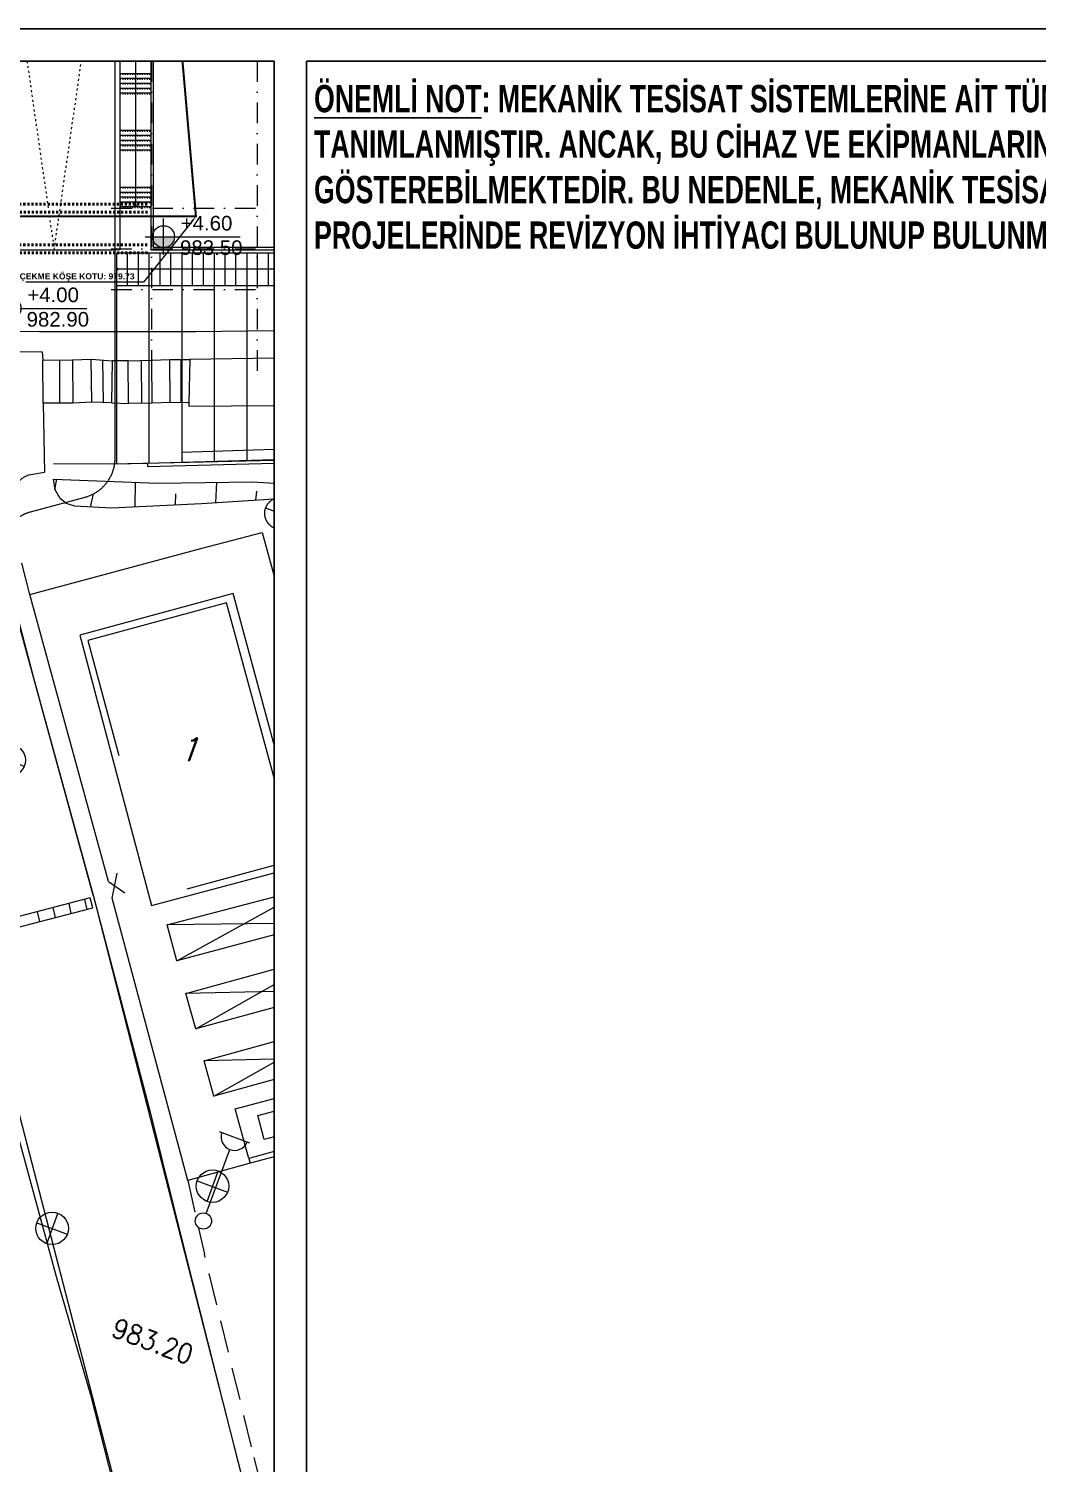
# Model space of a CAD drawing. Header units: centimetres. Extents: x 392964 to 515689, y 49661 to 58661.
# Drawn here: x 404709 to 407813, y 54246 to 58661 of the extents above; entities that cross this region are included whole.
import ezdxf
from ezdxf import colors
from ezdxf.entities.mleader import LeaderData, LeaderLine
from ezdxf.enums import TextEntityAlignment as Align
from ezdxf.math import Vec2, Vec3
from ezdxf.xclip import XClip

# ---------------------------------------------------------------- set-up
doc = ezdxf.new("R2010")
doc.units = ezdxf.units.CM
doc.header["$XCLIPFRAME"] = 0
for name, pattern in [('10204', [3, 2, -1]), ('10207', [0]), ('11012', [15, 7.5, 7.5]), ('11014', [15, 7.5, 7.5]), ('11019', [0]), ('11021', [0]), ('11216', [0]), ('11238', [0]), ('11239', [0]), ('11807', [8, 7, -1]), ('11808', [8, 7, -1]), ('3+1_3b$0$DASHED', [0.25, 0.125, -0.125]), ('ACAD_ISO03W100', [30, 12, -18]), ('BORDER', [1.75, 0.5, -0.25, 0.5, -0.25, 0, -0.25]), ('DASHDOT', [25.4, 12.7, -6.35, 0, -6.35]), ('DGN Style 3', [38.25286889178999, 27.32347777984999, -10.92939111194]), ('HIDDEN', [9.524999999999999, 6.35, -3.175])]:
    doc.linetypes.add(name, pattern=pattern)
doc.layers.get('0').update_dxf_attribs({"lineweight": 9})
for name, color, linetype, lineweight in [('---___EB_draft00_parselsiniri', 8, 'BORDER', 9), ('---___EB_draft00_yerleskeyol', 8, 'Continuous', 9), ('---___EB_draft01_aks', 8, 'Continuous', 9), ('---___EB_draft02_tasiyici', 5, 'Continuous', 50), ('---___EB_draft03_cihazlar', 8, 'Continuous', 9), ('0-KRCN-VAZİYET-030426', 8, 'Continuous', 9), ('0-KRCN-Z-ANTET', 71, 'Continuous', 30), ('___T_yazı kot', 8, 'Continuous', 9), ('AS_DOS', 8, 'Continuous', 9), ('AS_GOR', 8, 'Continuous', 9), ('AS_GOR_YAKIN1', 8, 'Continuous', 9), ('AS_MER', 8, 'Continuous', 9), ('AS_MER_HIDDEN', 8, 'HIDDEN', 9), ('AS_PYZ_YOL_ARAC', 8, 'Continuous', 9), ('AS_SMB_OK', 8, 'Continuous', 9), ('AS_TA_HIDDEN', 8, 'HIDDEN', 9), ('AS_YAZI_DOSEME', 8, 'Continuous', 9), ('B_AKARYAKIT_ISTASYONU', 8, '11216', 9), ('B_BETON_ZEMIN', 8, '11239', 9), ('B_KAPI', 8, '11238', 9), ('B_MERDIVEN', 8, '10207', 9), ('B_MERDIVEN_TARAMA', 8, 'Continuous', 9), ('B_SUNDURMA', 8, 'Continuous', 9), ('B_SUNDURMA_TARAMA', 8, 'Continuous', 9), ('B_TICARI', 8, 'Continuous', 9), ('B_YAPI_ZEMIN', 8, 'DGN Style 3', 9), ('HH_KALDIRIM', 8, 'Continuous', 9), ('LBT-RADYATÖR ÇAP', 31, 'Continuous', 30), ('S_CAD_SOK_LAMBASI', 8, 'Continuous', 9), ('S_ROGAR_KAPAGI', 8, 'Continuous', 9), ('SEV_SEVALTI', 8, '11807', 9), ('SEV_SEVUSTU', 8, '11808', 9), ('SEV_TARAMA', 8, 'Continuous', 9), ('SINIR_CIT_BIR_TARAF', 8, '11012', 9), ('SINIR_DUVAR_TEK', 8, '11019', 9), ('SINIR_IST_DUVARI', 8, '11021', 9), ('SINIR_TEL_TEK', 8, '11014', 9), ('Y_KAT_ADEDI', 8, 'Continuous', 9), ('Y_YOL_KOTU', 8, 'Continuous', 9), ('YOL_IZGARA', 8, 'Continuous', 9), ('YOL_IZGARA_TARAMA', 8, 'Continuous', 9), ('YOL_KALDIRIM_KENARI_BORDURTASI', 8, '10204', 9), ('YOL_SOSE', 8, 'Continuous', 9)]:
    doc.layers.add(name, color=color, linetype=linetype, lineweight=lineweight)
doc.layers.add('---___EB_draft04_yazi', color=8, linetype='Continuous')
doc.styles.add('_yazı-50', font='arial.ttf')
doc.styles.add('C 100', font='romans.shx', dxfattribs={"width": 0.7, "height": 17.5})
doc.styles.add('Kalin02', font='arialbd.ttf')
doc.styles.add('Style-STANDARD', font='STANDARD.shx')
doc.styles.add('Tahoma', font='tahoma.ttf')

# ---------------------------------------------------------------- blocks, each defined once
blk = doc.blocks.new('12027')
at = {"layer": 'S_ROGAR_KAPAGI'}
for p, q in [((0.02000000001862645, -1.009999999776483), (0.02000000001862645, 0.9899995122104883)), ((-0.9999998779385351, -0.01999999955296516), (1, -0.02000048849731684))]:
    blk.add_line(p, q, dxfattribs=at)
blk.add_circle((0.004796875000465661, -0.001842773519456387), 1.000000000000001, dxfattribs=at)
blk = doc.blocks.new('12003')
at = {"layer": 'S_CAD_SOK_LAMBASI'}
for p, q in [((-1, 5.499999511986971), (1.000000122061465, 5.5)), ((1.220614649355412e-07, 0.4999995119869709), (0, 4.692923828959465))]:
    blk.add_line(p, q, dxfattribs=at)
blk.add_circle((0, 0), 0.5000000000000003, dxfattribs=at)
blk.add_arc((0, 5.529762207530439), 0.8368382775497115, 183.2979956025983, 356.9071878050492, dxfattribs=at)
blk = doc.blocks.new('Akyurt_Tm33')
at = {"layer": 'B_AKARYAKIT_ISTASYONU'}
blk.add_3dface([(501965.8206815692, 4439259.032041543, 984.9054388610264), (501961.634807599, 4439256.104189687, 984.9054388610264), (501960.7617448113, 4439257.351856731, 984.9054388610264), (501965.0018211856, 4439260.322059738, 984.9054388610264)], dxfattribs=at)
at = {"layer": 'B_BETON_ZEMIN', "extrusion": (0.03342213385398254, 0.01287384792997103, 0.9993584066830691), "elevation": 74905.4189120444, "flags": 128}
blk.add_lwpolyline([(3962183.281675213, -2062732.352509609), (3962183.281675213, -2062721.18426933)], dxfattribs=at)
at = {"layer": 'B_BETON_ZEMIN', "extrusion": (0.03834734968084815, 0.01320295098473365, 0.9991772429643049), "elevation": 78838.39540699095, "flags": 128}
blk.add_lwpolyline([(4034070.864766113, -1918166.098642551), (4034070.657682972, -1918166.098642551), (4034070.949675024, -1918175.961404232)], dxfattribs=at)
at = {"layer": 'B_BETON_ZEMIN', "flags": 128}
for points, elevation in [([(501938.5062425725, 4439298.686634921), (501939.5526640356, 4439299.120611173)], 980.1710049378238), ([(501933.937064171, 4439297.018538271), (501935.0073793858, 4439297.453297735)], 981.8910049378236), ([(501940.4766138197, 4439296.630797034), (501939.442436728, 4439296.221631688)], 980.1710049378238), ([(501935.9458238306, 4439294.994778853), (501934.880605458, 4439294.532818182)], 981.8910049378236)]:
    blk.add_lwpolyline(points, dxfattribs=dict(at, elevation=elevation))
at = {"layer": 'B_BETON_ZEMIN', "extrusion": (0.1122738400423878, 0.03931956099463987, 0.9928990668569113), "elevation": 231879.6740474445, "flags": 128}
blk.add_lwpolyline([(4023888.304559786, -1927138.982490676), (4023888.304559786, -1927137.973746866)], dxfattribs=at)
at = {"layer": 'B_BETON_ZEMIN', "extrusion": (0.1091237986186039, 0.0355635702427614, 0.9933917802391132), "elevation": 213625.084031695, "flags": 128}
blk.add_lwpolyline([(4065270.994221761, -1840440.498923896), (4065270.99422176, -1840441.544468767)], dxfattribs=at)
at = {"layer": 'B_KAPI', "elevation": 983.2054380565604, "flags": 128}
blk.add_lwpolyline([(501947.7030952351, 4439266.788756218), (501947.4623996798, 4439268.328785409)], dxfattribs=at)
at = {"layer": 'B_KAPI', "extrusion": (0.03163383552579037, -0.008324927755907452, 0.9994648548237133), "elevation": -20095.38999453884, "flags": 128}
blk.add_lwpolyline([(4420840.446723931, 644061.5116846313), (4420840.446723931, 644060.2888512203)], dxfattribs=at)
at = {"layer": 'B_MERDIVEN'}
for points in [[(501940.4766138197, 4439296.630797034, 980.1710049378238), (501939.5526640356, 4439299.120611173, 980.1710049378238), (501940.6901599254, 4439299.544751587, 979.251004937824), (501941.5725441935, 4439297.029411986, 979.251004937824)], [(501938.0940683752, 4439295.687269976, 980.9710049378236), (501937.1795176816, 4439298.146572079, 980.9710049378236), (501938.5062425725, 4439298.686634921, 980.1710049378238), (501939.442436728, 4439296.221631688, 980.1710049378238)], [(501935.9458238306, 4439294.994778853, 981.8910049378236), (501935.0073793858, 4439297.453297735, 981.8910049378236), (501936.2342295659, 4439297.815521553, 981.0910049378235), (501937.10655237, 4439295.365437386, 981.0910049378235)], [(501933.1563586721, 4439293.88923701, 982.9710049378239), (501932.2312837433, 4439296.375808971, 982.9710049378239), (501933.937064171, 4439297.018538271, 981.8910049378236), (501934.880605458, 4439294.532818182, 981.8910049378236)]]:
    blk.add_3dface(points, dxfattribs=at)
at = {"layer": 'B_MERDIVEN_TARAMA'}
for p, q in [((501940.1721540338, 4439299.351601673, 979.669965062837), (501941.0979569694, 4439296.856793754, 979.6494063843062)), ((501937.9215459275, 4439298.448625569, 980.5235703560319), (501938.8386849083, 4439295.982363349, 980.5292167385869)), ((501935.6747488581, 4439297.650336561, 981.4558290813854), (501936.6077242922, 4439295.206145288, 981.4348083756641)), ((501933.1835189133, 4439296.73460629, 982.3681055453234), (501934.109695427, 4439294.245073304, 982.3738724950231))]:
    blk.add_line(p, q, dxfattribs=at)
at = {"layer": 'B_SUNDURMA'}
for points in [[(501960.1387372656, 4439269.747469231, 986.0254388610264), (501952.7903902857, 4439264.544644593, 986.0254388610264), (501951.4590154942, 4439266.425651572, 986.0254388610264), (501958.8546235679, 4439271.577090076, 986.0254388610264)], [(501962.6631492506, 4439266.272306742, 986.0254388610264), (501955.3231423169, 4439261.017482617, 986.0254388610264), (501954.0031520675, 4439262.864099927, 986.0254388610264), (501961.3270178423, 4439268.108423665, 986.0254388610264)], [(501965.1099706239, 4439262.768633286, 986.0254388610264), (501957.7942003915, 4439257.524236836, 986.0254388610264), (501956.4891078811, 4439259.362111797, 986.0254388610264), (501963.8032828821, 4439264.604403296, 986.0254388610264)]]:
    blk.add_3dface(points, dxfattribs=at)
at = {"layer": 'B_SUNDURMA_TARAMA'}
for p, q in [((501952.7903902857, 4439264.544644593, 986.0254388610264), (501958.8546235679, 4439271.577090076, 986.0254388610264)), ((501960.1387372656, 4439269.747469231, 986.0254388610264), (501951.4590154942, 4439266.425651572, 986.0254388610264)), ((501955.3231423169, 4439261.017482617, 986.0254388610264), (501961.3270178423, 4439268.108423665, 986.0254388610264)), ((501962.6631492506, 4439266.272306742, 986.0254388610264), (501954.0031520675, 4439262.864099927, 986.0254388610264)), ((501957.7942003915, 4439257.524236836, 986.0254388610264), (501963.8032828821, 4439264.604403296, 986.0254388610264)), ((501965.1099706239, 4439262.768633286, 986.0254388610264), (501956.4891078811, 4439259.362111797, 986.0254388610264))]:
    blk.add_line(p, q, dxfattribs=at)
at = {"layer": 'B_TICARI'}
blk.add_3dface([(501948.1981896642, 4439286.968066923, 987.8654388610264), (501940.2288249697, 4439281.281644571, 987.9054388610263), (501950.1275997448, 4439267.206188034, 987.9054388610263), (501958.2006665214, 4439272.877223926, 987.9054388610263)], dxfattribs=at)
at = {"layer": 'B_YAPI_ZEMIN'}
blk.add_3dface([(501957.5039402147, 4439272.967940661, 983.2110049378217), (501948.0192314892, 4439286.275710205, 983.2110049378217), (501940.8074984105, 4439281.135766396, 983.2110049378217), (501950.2922071359, 4439267.827996854, 983.2110049378217)], dxfattribs=at)
at = {"layer": 'SEV_SEVALTI'}
for points in [[(501944.5375182126, 4439326.232035472, 977.7710049378223), (501947.2370966491, 4439321.028268149, 977.9310049378222), (501949.6356750088, 4439316.195623066, 978.4110049378222), (501950.4683550479, 4439314.943664015, 978.4110049378222), (501950.9062230584, 4439314.358371505, 978.4910049378223), (501951.3374772473, 4439313.775373334, 978.4910049378223), (501951.7810153332, 4439313.11032488, 978.5710049378223), (501952.0500274042, 4439312.657693361, 978.5710049378223), (501952.4322884282, 4439311.869436693, 978.6510049378223), (501952.7122387214, 4439311.042586939, 978.6510049378223), (501952.7517893616, 4439310.836246438, 978.6510049378223), (501952.6349053138, 4439310.510074071, 978.6510049378223), (501952.2893738278, 4439310.133571339, 978.6510049378223), (501951.9076672893, 4439309.877040648, 978.6510049378223), (501949.6731698653, 4439308.551886604, 978.6510049378223), (501949.0960198154, 4439308.244619798, 978.5710049378223), (501948.5240005577, 4439307.813333274, 978.5710049378223), (501948.2612105142, 4439307.322930016, 978.6510049378223), (501948.2990110175, 4439306.79122373, 978.7310049378225), (501949.0863902388, 4439304.901232315, 978.8910049378225)], [(501935.3744575349, 4439289.721119609, 982.6510049378244), (501941.4658292455, 4439291.706568348, 982.0910049378242), (501946.9432479186, 4439293.831762874, 982.0910049378242), (501950.0553031816, 4439294.740032061, 982.3310049378244), (501951.7547235872, 4439295.351457341, 982.3310049378244), (501952.0576226112, 4439295.536502796, 982.2910049378245), (501952.4295272463, 4439296.036787842, 982.0510049378246), (501952.5982907226, 4439296.213568602, 982.0110049378246), (501953.8324184907, 4439296.877958074, 981.7710049378245), (501954.2840027423, 4439297.010404292, 981.7710049378245), (501954.676206644, 4439296.918499666, 981.7710049378245), (501955.0670308784, 4439296.706447088, 981.9310049378246), (501955.5162383751, 4439296.06113296, 982.0910049378247), (501956.0190609086, 4439294.757578064, 982.0910049378247), (501957.7218641739, 4439291.80514499, 982.1710049378248), (501958.0948139583, 4439291.29984745, 982.1710049378248), (501958.4306313695, 4439290.88775619, 982.1710049378248), (501958.724863239, 4439290.561281805, 982.1710049378248), (501958.923756139, 4439290.391991395, 982.1710049378248), (501959.2100184466, 4439290.417077846, 982.1710049378248), (501959.5736148674, 4439290.618100775, 982.1710049378248), (501960.7996973419, 4439291.026414318, 981.891004937825), (501961.1673730608, 4439291.012361053, 981.7710049378251), (501961.4880095836, 4439290.799100908, 981.7310049378251), (501961.7671253252, 4439290.486990162, 981.7710049378251), (501962.0276764545, 4439290.079039292, 981.811004937825), (501962.3758007181, 4439288.457403271, 981.6510049378252), (501962.3350976855, 4439288.144605513, 981.7710049378252), (501962.2284722894, 4439287.984287257, 981.8110049378253), (501961.916495655, 4439287.811050014, 981.8910049378251), (501958.9360318136, 4439286.328124485, 982.4510049378252), (501958.6147102115, 4439286.101510305, 982.571004937825), (501958.530915661, 4439285.933288779, 982.6110049378251), (501958.580908346, 4439285.629271366, 982.6110049378251), (501961.6089431646, 4439279.04379099, 982.571004937825), (501962.9746237767, 4439276.3386864, 982.891004937825)]]:
    blk.add_polyline3d(points, dxfattribs=at)
at = {"layer": 'SEV_SEVUSTU'}
for points in [[(501943.5941809903, 4439323.400068868, 979.7310049378219), (501945.1983379744, 4439319.515268818, 979.891004937822), (501946.3539670567, 4439317.053081885, 979.891004937822), (501946.6431089877, 4439316.502092952, 979.891004937822), (501946.8701976997, 4439315.932012273, 979.891004937822), (501947.010062834, 4439315.270315694, 979.891004937822), (501947.1575993256, 4439314.694604506, 979.891004937822), (501947.3514404397, 4439314.113902021, 979.971004937822), (501947.5538940772, 4439313.69642535, 980.0510049378222), (501947.8875902257, 4439313.177989401, 980.0510049378222), (501948.2263980871, 4439312.897867823, 980.0510049378222), (501949.709202008, 4439311.889375689, 979.771004937822), (501950.0344685241, 4439311.541545792, 979.731004937822), (501950.287132179, 4439311.224467094, 979.731004937822), (501950.4431292741, 4439310.778161349, 979.731004937822), (501950.427088535, 4439310.550655412, 979.731004937822), (501950.3348037853, 4439310.418057564, 979.731004937822), (501948.4261542768, 4439309.455142608, 979.7310049378221), (501947.6631065996, 4439308.981325923, 979.7310049378221), (501947.2279461835, 4439308.600519846, 979.8910049378223), (501946.9656130181, 4439308.270522192, 979.8910049378223), (501946.832363763, 4439307.844000637, 979.8910049378223), (501946.8524267026, 4439307.31623756, 979.8910049378223), (501947.5146275181, 4439305.254591433, 979.8510049378225), (501947.7159705547, 4439304.907339361, 979.8510049378225), (501947.9047110454, 4439304.704988086, 979.8510049378225), (501948.0365116393, 4439304.637043573, 979.8110049378224), (501948.2177698129, 4439304.636984239, 979.7310049378225), (501949.0863902388, 4439304.901232315, 978.8910049378225)], [(501962.9746237767, 4439276.3386864, 982.891004937825), (501962.3301710818, 4439276.443758698, 983.0910049378248), (501962.1754638065, 4439276.579011687, 983.0910049378248), (501962.0804314413, 4439276.713578718, 983.0910049378248), (501959.3329285292, 4439281.630818916, 983.0910049378248), (501957.3180794113, 4439285.745650413, 983.0110049378247), (501957.0634739423, 4439286.469997451, 983.1710049378248), (501957.0458641651, 4439286.828736988, 983.1710049378248), (501957.1313930728, 4439287.086335047, 983.1710049378248), (501957.3961027784, 4439287.241917447, 983.0910049378248), (501957.7979128262, 4439287.415480311, 983.0110049378247), (501961.008491764, 4439288.590958886, 982.5710049378247), (501961.1623174474, 4439288.793016542, 982.5710049378247), (501961.146593737, 4439289.037353642, 982.5710049378247), (501960.9624480001, 4439289.327227172, 982.5710049378247), (501960.6400709553, 4439289.539121781, 982.5710049378247), (501960.1720100918, 4439289.593554406, 982.6910049378247), (501957.5866983158, 4439290.09642085, 982.8910049378245), (501956.9176211578, 4439290.550021769, 982.8910049378245), (501956.5070239226, 4439290.972372678, 982.8910049378245), (501956.0079309221, 4439291.643708181, 982.8910049378245), (501954.7247569952, 4439293.929320439, 982.8910049378245), (501954.4115254652, 4439294.496286229, 982.8910049378245), (501954.1221671, 4439295.058627133, 982.8110049378245), (501953.9185552711, 4439295.321986699, 982.7310049378245), (501953.7716908689, 4439295.412856977, 982.7310049378245), (501953.506586565, 4439295.435482594, 982.7310049378245), (501950.267107918, 4439294.045847917, 982.7310049378245), (501944.4538458215, 4439291.465560463, 983.0510049378245), (501939.3521480153, 4439289.290366219, 983.0510049378245), (501937.1975757139, 4439288.616926699, 983.1310049378245), (501936.6426198535, 4439288.590682755, 983.2110049378247), (501936.1767799153, 4439288.74830122, 983.1310049378245), (501935.6984383375, 4439289.143154442, 983.0510049378245), (501935.3744575349, 4439289.721119609, 982.6510049378244)]]:
    blk.add_polyline3d(points, dxfattribs=at)
at = {"layer": 'SEV_TARAMA'}
for p, q in [((501945.2598022074, 4439291.823294058, 983.0066398224712), (501944.882062728, 4439293.032039547, 982.0910049378242)), ((501947.5220222404, 4439292.827408078, 982.8821124231335), (501947.3846445543, 4439293.373950216, 982.4982815680498)), ((501940.6843106814, 4439289.858356068, 983.0510049378245), (501940.1792071657, 4439291.287201035, 982.2092883719955)), ((501942.9790818877, 4439290.836770178, 983.0510049378245), (501942.759232053, 4439291.479934236, 982.5710049378243)), ((501935.6874535186, 4439289.162750796, 983.0374426295507), (501935.5786966233, 4439289.787690204, 982.6322285611938)), ((501938.123493565, 4439288.906334333, 983.0966252941058), (501938.0173245979, 4439289.72713829, 982.7572115822301))]:
    blk.add_line(p, q, dxfattribs=at)
at = {"layer": 'SINIR_CIT_BIR_TARAF', "extrusion": (-0.003466209120694335, 0.008738088913835785, 0.999955814622059), "elevation": 38034.067006244, "flags": 128}
blk.add_lwpolyline([(501933.5481680423, 4439131.020557022), (501935.1172020541, 4439127.065298574)], dxfattribs=at)
at = {"layer": 'SINIR_DUVAR_TEK'}
blk.add_3dface([(501959.316662146, 4439257.241348678, 983.8654388610261), (501965.6164409107, 4439261.745965818, 983.8654388610261), (501967.4566122441, 4439259.17245692, 983.8654388610261), (501961.1568334799, 4439254.66783978, 983.8654388610261)], dxfattribs=at)
at = {"layer": 'SINIR_IST_DUVARI', "extrusion": (0.03246163951065045, 0.01325282740779317, 0.999385113220114), "elevation": 76106.11234763604, "flags": 128}
blk.add_lwpolyline([(3920247.628594428, -2141295.081597864), (3920247.628594428, -2141301.926471528)], dxfattribs=at)
at = {"layer": 'SINIR_IST_DUVARI'}
for points in [[(501924.4713145404, 4439295.418151452, 982.6910049378238), (501931.4271369836, 4439297.960530775, 982.611004937824), (501940.44614353, 4439301.289996266, 982.611004937824), (501949.5696574712, 4439304.794552272, 982.7710049378239), (501955.0649621214, 4439306.741952913, 982.6910049378239), (501958.118675679, 4439300.476850833, 982.611004937824)], [(501935.0361095786, 4439290.633582936, 982.7310049378236), (501938.4622456108, 4439291.866712827, 981.8110049378238), (501942.8802093541, 4439293.605722716, 981.6510049378238), (501950.8904312574, 4439296.79451776, 981.8110049378238), (501954.6990192806, 4439298.396855618, 981.371004937824), (501958.3762974789, 4439299.933029472, 981.371004937824)], [(501925.0851245628, 4439294.006360704, 982.8510049378237), (501924.9715833549, 4439294.312909406, 982.8510049378237), (501932.0169870935, 4439296.831424274, 982.9710049378236), (501932.2340718269, 4439296.368314692, 982.9710049378237)]]:
    blk.add_polyline3d(points, dxfattribs=at)
at = {"layer": 'SINIR_TEL_TEK'}
for points in [[(501947.1420187436, 4439267.666051357, 983.2054388610266), (501936.4840172282, 4439282.562523923, 983.1654388610267), (501945.3715671237, 4439288.863478561, 983.2454388610266), (501948.5772990717, 4439291.100871027, 983.2454388610266), (501953.7267111227, 4439283.845277523, 983.2454388610266), (501958.5840407393, 4439276.879768382, 983.2454388610266), (501963.0908676703, 4439270.602521405, 983.2454388610266), (501970.0990069639, 4439260.642931462, 983.2454388610266), (501961.3418903851, 4439254.43126613, 983.2054388610266)], [(501961.1568334802, 4439254.66783978, 983.2054388610266), (501961.3418903851, 4439254.43126613, 983.2054388610266), (501958.1023121601, 4439252.096836408, 983.2454388610265), (501947.7030952351, 4439266.788756218, 983.2054388610266)]]:
    blk.add_polyline3d(points, dxfattribs=at)
at = {"layer": 'YOL_IZGARA'}
blk.add_3dface([(501939.9383356438, 4439261.051685971, 983.0510049378227), (501946.7978886331, 4439265.809817061, 983.0510049378227), (501946.4431293574, 4439266.334424064, 983.0510049378227), (501939.5930130734, 4439261.545763971, 983.0510049378227)], dxfattribs=at)
at = {"layer": 'YOL_IZGARA_TARAMA'}
for p, q in [((501946.4979305944, 4439265.601751073, 983.0510049378227), (501946.1535771196, 4439266.132008924, 983.0510049378227)), ((501945.6758728828, 4439265.031530483, 983.0510049378227), (501945.3335066139, 4439265.558728305, 983.0510049378227)), ((501944.0317574595, 4439263.891089302, 983.0510049378227), (501943.6933656023, 4439264.412167067, 983.0510049378227)), ((501944.8538151711, 4439264.461309892, 983.0510049378227), (501944.5134361081, 4439264.985447686, 983.0510049378227))]:
    blk.add_line(p, q, dxfattribs=at)
at = {"layer": 'YOL_KALDIRIM_KENARI_BORDURTASI', "elevation": 983.2454388610265, "flags": 128}
blk.add_lwpolyline([(501958.1023121601, 4439252.096836408), (501960.6299941736, 4439248.203754399)], dxfattribs=at)
at = {"layer": 'YOL_KALDIRIM_KENARI_BORDURTASI'}
for points in [[(501936.4840172282, 4439282.562523923, 983.1654388610267), (501933.0353153354, 4439287.508803875, 983.0854388610267), (501933.197639382, 4439288.30335904, 983.0054388610268), (501933.5470829821, 4439289.118579171, 983.0054388610268), (501933.6825666742, 4439289.278913055, 983.0054388610268), (501933.8757408491, 4439289.448362163, 982.9654388610268), (501934.7252634563, 4439289.934129565, 983.0110049378237)], [(501969.6551814176, 4439233.069597492, 983.2910049378285), (501970.806688552, 4439233.211287378, 983.1310049378284), (501967.4713516232, 4439238.078695384, 983.1310049378284), (501960.6299941736, 4439248.203754399, 983.2454388610265)]]:
    blk.add_polyline3d(points, dxfattribs=at)
at = {"layer": 'YOL_SOSE'}
for points in [[(501948.7018150371, 4439326.913279365, 978.0110049378226), (501950.9772048231, 4439322.125271033, 978.1710049378224), (501953.6891047754, 4439316.294543548, 978.3310049378226), (501956.3415548764, 4439310.870845252, 978.4910049378227), (501959.2202824429, 4439304.696128177, 978.6510049378228), (501967.0868170924, 4439287.63493044, 978.9710049378227), (501975.311615571, 4439270.514128945, 979.3710049378229), (501981.475371194, 4439257.49808136, 979.6110049378225), (501984.2909119658, 4439251.773020374, 979.9310049378299), (501989.9801914002, 4439240.606309231, 980.3310049378299), (501995.6936645681, 4439229.243573667, 980.73100493783), (502002.0592646562, 4439216.678117864, 981.1310049378296), (502008.9036890505, 4439203.792136231, 981.4510049378297), (502015.6318466344, 4439191.908719156, 981.9310049378297), (502019.9494812445, 4439184.230190978, 982.2510049378296), (502026.9125432241, 4439171.793557306, 982.5710049378296), (502037.1498148334, 4439153.642757165, 983.2110049378298)], [(501869.6643194231, 4439273.102660012, 983.5710049378227), (501869.8533334256, 4439273.190913442, 983.5710049378227), (501870.2237539358, 4439273.366450693, 983.5310049378228), (501886.6296520124, 4439279.496763442, 983.2910049378229), (501896.7546183855, 4439283.349791205, 983.1310049378229), (501905.8226051545, 4439286.66068041, 982.8910049378226), (501918.3999885122, 4439291.324987967, 982.7310049378227), (501924.8480586536, 4439293.679649942, 982.6110049378229), (501926.6731896954, 4439294.262439775, 982.6654388610259), (501926.742695821, 4439294.252938289, 982.6654388610259), (501926.8584564519, 4439294.19830761, 982.6654388610259), (501926.9294633569, 4439294.130051261, 982.6654388610259), (501932.1860755173, 4439286.796477813, 983.0254388610258), (501938.4602790809, 4439277.8155171, 983.1054388610257), (501946.5507578299, 4439266.562997887, 983.0254388610258), (501954.5070672231, 4439255.1752392, 983.0254388610258), (501959.4022536532, 4439247.977051266, 983.1854388610258), (501969.2020268061, 4439233.704677978, 983.3454388610257), (501976.9349387484, 4439222.867269848, 983.5054388610258), (501988.7490456867, 4439206.128305788, 983.8254388610255), (501994.5632908814, 4439197.768711389, 983.7454388610255), (502008.906651652, 4439177.0231153, 984.1310049378283), (502018.7726657832, 4439163.179927967, 984.2910049378282), (502021.7009993359, 4439158.944042396, 984.4510049378283)], [(501943.9326709555, 4439255.796446524, 983.105438861026), (501952.546329434, 4439243.744885785, 983.1854388610259), (501957.0426985908, 4439237.654064777, 983.1710049378285), (501964.6497018028, 4439226.632560752, 983.4910049378283)]]:
    blk.add_polyline3d(points, dxfattribs=at)
at = {"layer": 'S_CAD_SOK_LAMBASI'}
blk.add_blockref('12003', (501959.8673684541, 4439250.093272718, 983.2054388610267), dxfattribs=at)
at = {"layer": 'S_ROGAR_KAPAGI'}
for p in [(501949.2452679983, 4439292.607832941, 982.9710049378251), (501938.8116631045, 4439272.552246897, 983.0110049378225), (501959.6418420577, 4439252.30199372, 983.2854388610267), (501951.2836134419, 4439246.442375304, 983.0910049378225)]:
    blk.add_blockref('12027', p, dxfattribs=at)
at = {"layer": 'Y_KAT_ADEDI', "style": 'Style-STANDARD'}
blk.add_text('1', height=1.5, dxfattribs=at).set_placement((501949.1497229004, 4439277.085, 987.8954388610263), align=Align.MIDDLE_CENTER)
at = {"layer": 'Y_YOL_KOTU', "style": 'Style-STANDARD'}
blk.add_text('983.20', height=1.2, dxfattribs=at).set_placement((501959.5030318531, 4439242.069923551, 983.2044301699076), align=Align.MIDDLE_CENTER)
blk = doc.blocks.new('Aks_T')
at = {"layer": '---___EB_draft01_aks', "linetype": 'DASHDOT', "ltscale": 10}
for points in [[(23895.00000000006, -2250.000000000073), (23894.99999999948, -5450.000000000073)], [(24545.00000000006, -2250.000000000044), (24544.99999999948, -5450.000000000044)], [(23645.00000000006, -4399.999999999956), (25519.99999999959, -4400.000000000102)], [(23644.99999999983, -4649.999999999927), (25519.99999999936, -4650.000000000102)], [(23644.99999999983, -4899.999999999956), (25519.99999999983, -4900.000000000102)]]:
    blk.add_lwpolyline(points, dxfattribs=at)
blk = doc.blocks.new('B.A. KAIDE ELK')
at = {"layer": 'AS_TA_HIDDEN'}
for points in [[(1349.906937613036, 2443.126996882085), (567.5884893488837, 3174.999999999731), (6.170012056827545e-08, 3174.999999999738), (0, 0), (1130.000000000058, -3.201421350240707e-10), (1130.000000000058, -2180.000000047963), (1750.849616380117, -2180.000000043321)], [(55.000000018219, 2674.999999999272), (55.000000018219, 3134.999999999156), (490.000000018219, 3134.999999999156), (490.000000018219, 2674.999999999272)], [(80.00000001693843, 2249.99999999904), (80.00000001693843, 2549.999999999069), (1080.000000018976, 2549.999999999069), (1080.000000018976, 2249.99999999904)], [(230, -25.00000000001455), (230, 2449.999999999243), (380, 2449.999999999243), (380, -25), (410, -25), (410, 2479.999999999243), (200, 2479.999999999243), (200, -25.00000000001455)], [(222.5000000001164, 2249.999999999738), (387.5000000001164, 2249.999999999738), (387.5000000001164, 2109.999999999738), (222.5000000001164, 2109.999999999738)], [(242.5000000001164, 2229.999999999738), (367.5000000001164, 2229.999999999738), (367.5000000001164, 2129.999999999738), (242.5000000001164, 2129.999999999738)], [(80.00000001693843, 1809.99999999904), (80.00000001693843, 2109.999999999069), (1080.000000018976, 2109.999999999069), (1080.000000018976, 1809.99999999904)], [(222.5000000001164, 1809.999999999738), (387.5000000001164, 1809.999999999738), (387.5000000001164, 1669.999999999738), (222.5000000001164, 1669.999999999738)], [(242.5000000001164, 1789.999999999738), (367.5000000001164, 1789.999999999738), (367.5000000001164, 1689.999999999738), (242.5000000001164, 1689.999999999738)], [(80.00000001693843, 1369.99999999904), (80.00000001693843, 1669.999999999069), (1080.000000018976, 1669.999999999069), (1080.000000018976, 1369.99999999904)], [(222.5000000001164, 1369.999999999738), (387.5000000001164, 1369.999999999738), (387.5000000001164, 1229.999999999738), (222.5000000001164, 1229.999999999738)], [(242.5000000001164, 1349.999999999738), (367.5000000001164, 1349.999999999738), (367.5000000001164, 1249.999999999738), (242.5000000001164, 1249.999999999738)], [(80.00000001693843, 929.9999999990396), (80.00000001693843, 1229.999999999069), (1080.000000018976, 1229.999999999069), (1080.000000018976, 929.9999999990396)], [(222.5, 929.9999999997381), (387.5, 929.9999999997381), (387.5, 789.9999999997381), (222.5, 789.9999999997381)], [(242.5, 909.9999999997381), (367.5, 909.9999999997381), (367.5, 809.9999999997381), (242.5, 809.9999999997381)]]:
    blk.add_lwpolyline(points, close=True, dxfattribs=at)
at = {"layer": 'AS_YAZI_DOSEME', "char_height": 20, "width": 138.6486340748233, "attachment_point": 5, "style": 'Tahoma'}
for insert in [(305.0000000001164, 2179.999999999738), (305.0000000001164, 1739.999999999738), (305.0000000001164, 1299.999999999738), (305.0000000001164, 859.9999999997381)]:
    blk.add_mtext('{\\fTahoma|b0|i0|c162|p34;Kapak} 125x1{\\fTahoma|b0|i0|c162|p34;00}', dxfattribs=dict(at, insert=insert))
blk = doc.blocks.new('OPK-site-surrounding-R01')
at = {"layer": '---___EB_draft00_parselsiniri', "linetype": 'DASHDOT', "ltscale": 5, "const_width": 5.000000000000003, "flags": 128}
blk.add_lwpolyline([(-303.716890245676, 52.5459691286087), (22545.32698467374, 391.0959650278091), (23723.35960146785, -710.9747721552849), (24047.62658885121, -4449.981843471527), (-299.8833442628384, -4449.981843054295)], close=True, dxfattribs=at)
at = {"layer": 'AS_DOS'}
blk.add_lwpolyline([(25520.41598919034, -4649.999999940395), (24899.9999999702, -4650.000000059605), (24900.0000000298, -2475), (23769.9999999702, -2475), (23770.0000000596, 700), (24337.58848938346, 700), (25119.90693759918, -31.87300312519073), (25520.41598919034, -4649.999999940395)], dxfattribs=at)
at = {"layer": 'AS_GOR'}
blk.add_lwpolyline([(23550.0000000298, -4655.000000119209), (23550.00000008941, -2004.999999761581), (23580.00000008941, -2004.999999761581), (23580.00000008941, -4655.000000119209)], close=True, dxfattribs=at)
for points in [[(23560.00000101328, -4675.000000178814), (25159.99999544024, -4675.000000119209)], [(23559.99999991059, -5975.312550365925), (23560.00000101328, -4675.000000178814)], [(23626.66666260362, -4875.000000178814), (23626.66666251421, -4675.000000119209)], [(23693.33332902193, -4875.000000119209), (23693.33332902193, -4675.000000178814)], [(23759.99999991059, -5969.914458453655), (23760.00000101328, -4675.000000178814)], [(23826.66666257381, -4875.000000178814), (23826.66666251421, -4675.000000059605)], [(23893.33332902193, -4875.000000178814), (23893.33332905173, -4675.000000119209)], [(23959.9999999404, -4675.000000178814), (23959.9999999404, -5964.516366422176)], [(24026.66666257381, -4875.000000178814), (24026.66666248441, -4675.000000119209)], [(24093.33332899213, -4875.000000178814), (24093.33332902193, -4675.000000119209)], [(24159.99999919534, -4675.000000178814), (24159.99999919534, -5959.118274390697)], [(24226.66666257381, -4875.000000178814), (24226.66666248441, -4675.000000119209)], [(24293.33332899213, -4875.000000178814), (24293.33332902193, -4675.000000119209)], [(24359.99999848008, -4675.000000178814), (24359.99999842048, -5953.720182418823)], [(24426.66666260362, -4875.000000238419), (24426.66666248441, -4675.000000119209)], [(24493.33332902193, -4875.000000178814), (24493.33332902193, -4675.000000178814)], [(23560.00000086427, -4875.000000119209), (25159.99999544024, -4875.000000238419)], [(23749.99999985099, -5970.18436306715), (23546.98995709419, -5975.663697481155)], [(25630.50772634149, -5919.428594112396), (23749.99999985099, -5970.18436306715), (23749.99999991059, -5990.191646575928), (25632.23881444335, -5939.389154791832)]]:
    blk.add_lwpolyline(points, dxfattribs=at)
at = {"layer": 'AS_GOR_YAKIN1', "linetype": 'Continuous', "ltscale": 500, "const_width": 100.0000000000009, "flags": 128}
blk.add_lwpolyline([(-4000, 1998.139563441277), (-32267.97538760304, 1579.442623078823), (-39988.90736982226, 1286.976094305515), (-40391.23888579011, 643.863574385643), (-30053.94421112537, -21363.83660137653), (-29013.59431603551, -24036.61111682653), (-28344.83536693454, -26825.66339439154), (-25141.81911864877, -45779.65199047327), (-17218.64376863837, -44968.40527623892), (-9377.277891784906, -43572.76562839746), (-3575.857599586248, -42147.01711922884), (12761.6047282517, -37912.41133105755), (27305.25672349334, -34089.536901474), (29139.2844722271, -31278.1594042778), (26722.92324393988, -16148.8292081356), (26081.28519096971, -10538.4867773056), (25613.96638467908, -5149.999999940395), (25168.0637422502, -8.455700635910034), (22601.98160788417, 2392.160368263721), (-1005.528097301722, 2042.49280077219), (-1870.000000029802, 2029.688538491726)], dxfattribs=at)
at = {"layer": 'AS_GOR_YAKIN1', "linetype": 'Continuous', "ltscale": 500, "flags": 128}
blk.add_lwpolyline([(26042.60654604435, -9513.800820410252), (25732.37976905704, -5936.686304330826), (25663.77940627933, -5145.67994427681), (25216.22054687142, 14.96160179376602), (22621.40999779105, 2442.453620254993), (-1006.268601417542, 2092.487317085266), (-1840, 2080.138332724571), (-1839.999999970198, 2151.562590479851), (-2420.000000029802, 2151.562590420246), (-2419.999999970198, 2121.562590479851), (-1870, 2121.562590479851), (-1869.999999970198, -50.00000005960464), (-1840, -50), (-1840.000000089407, 1981.164183437824), (-1004.787593245506, 1992.498284637928), (22582.55321797729, 2341.867116272449), (25119.90693759918, -31.87300312519073), (25564.15336310863, -5154.320055782795), (25632.23881444335, -5939.389154791832), (25944.51471206546, -9540.131351172924)], dxfattribs=at)
at = {"layer": 'AS_MER', "ltscale": 0.5}
for points in [[(23580.00000008941, -3570), (23769.9999999702, -3570)], [(23580.00000008941, -3599.999999940395), (23769.9999999702, -3600)], [(23580.00000008941, -3629.999999880791), (23769.9999999702, -3630)], [(23580.00000008941, -3660), (23770.0000000298, -3660)], [(23580.00000008941, -3690), (23769.9999999702, -3690.000000059605)], [(23580.00000008941, -3920), (23770, -3919.999999880791)], [(23580.0000000596, -3950.000000059605), (23769.99999991059, -3949.999999940395)], [(23580.00000008941, -3979.999999940395), (23770.0000000298, -3979.999999940395)], [(23580.0000000596, -4009.999999880791), (23769.9999999702, -4010)], [(23580.00000008941, -4040), (23770, -4039.999999880791)], [(23580.00000011921, -4270), (23769.9999999702, -4269.999999940395)], [(23580.00000008941, -4300), (23769.9999999702, -4299.999999940395)], [(23580.00000008941, -4330.000000059605), (23769.9999999404, -4330)], [(23580.00000008941, -4359.999999940395), (23769.9999999702, -4359.999999940395)], [(23580.00000008941, -4390), (23769.99999991059, -4389.999999940395)]]:
    blk.add_lwpolyline(points, dxfattribs=at)
at = {"layer": 'AS_MER_HIDDEN', "linetype": 'ACAD_ISO03W100', "ltscale": 0.5}
for points in [[(23580.00000008941, -3575), (23769.9999999702, -3575.000000059605)], [(23580.00000008941, -3604.999999940395), (23770.0000000298, -3605)], [(23580.00000008941, -3634.999999940395), (23769.9999999702, -3635)], [(23580.00000011921, -3664.999999940395), (23770.0000000596, -3665.000000059605)], [(23580.00000008941, -3695), (23770, -3694.999999940395)], [(23580.00000008941, -3925), (23769.9999999702, -3925)], [(23580.00000008941, -3954.999999940395), (23769.99999991059, -3955)], [(23580.00000011921, -3984.999999880791), (23770.0000000298, -3985)], [(23580.00000008941, -4015), (23769.9999999702, -4015)], [(23580.00000011921, -4045), (23769.9999999702, -4045.000000059605)], [(23580.00000008941, -4275), (23769.9999999702, -4274.999999880791)], [(23580.00000008941, -4305.000000059605), (23769.9999999702, -4305)], [(23580.0000000596, -4334.999999940395), (23769.99999991059, -4335)], [(23580.00000008941, -4364.999999880791), (23769.9999999702, -4365)], [(23580.00000008941, -4395), (23769.9999999702, -4394.999999880791)]]:
    blk.add_lwpolyline(points, dxfattribs=at)
at = {"layer": 'AS_PYZ_YOL_ARAC'}
blk.add_lwpolyline([(23415.45550042391, -8627.211504280567), (22852.65585753322, -6574.765463173389, -0.4142135623730352), (23029.29595437646, -6268.500420868397), (23364.81247264147, -6178.438611745834, 0.3393298956116915), (23549.99999985099, -5936.986042201519), (23550.0000000298, 430.067759513855, 0.4185581774863166), (21774.08235186338, 2179.875827789307), (234.0823518335819, 1860.831613063812, 0.4098822535113725), (-1489.999999970198, 111.0235447883606), (-1489.999999910593, -2374.58205384016, -0.8365167276932847), (-1683.759906619787, -2409.353880047798), (-1881.040249377489, -1877.400615334511, -0.08706475961156604), (-1943.411125808954, -1537.435628056526), (-1946.587796837091, -1127.728086173534)], format="xyb", dxfattribs=at)
for points in [[(22800, -4654.999999940395), (23549.99999991059, -4655)], [(23415.45550042391, -8627.211504280567), (24421.65156391263, -12569.77311760187)]]:
    blk.add_lwpolyline(points, dxfattribs=at)
at = {"layer": 'AS_SMB_OK', "linetype": 'ACAD_ISO03W100'}
blk.add_lwpolyline([(22800.0000000298, -2055), (23174.99999991059, -4654.999999880791), (23549.9999999702, -2055)], dxfattribs=at)
at = {"layer": 'AS_SMB_OK'}
for points in [[(23675.00000011921, -2870), (23675.0000000298, -4383)], [(25159.99999544024, -4775.000000178814), (23567.00000080466, -4775)]]:
    blk.add_lwpolyline(points, dxfattribs=at)
for points in [[(23668.00000008941, -4383), (23668.00000008941, -4383), (23675.0000000298, -4389.999999880791), (23682.0000000596, -4382.999999940395)], [(23567.00000080466, -4768.000000119209), (23567.00000080466, -4768.000000119209), (23560.00000092387, -4775), (23567.00000089407, -4782.000000059605)]]:
    blk.add_lwpolyline(points, close=True, dxfattribs=at)
at = {"layer": 'HH_KALDIRIM', "lineweight": 0, "const_width": 49.64333385330647}
blk.add_lwpolyline([(29734.46423819661, -30820.32076871395), (27730.39200004935, -18581.70222860575), (27398.26088732481, -16136.35642319918), (26979.91878986359, -12897.906447649), (26815.48991563916, -11395.63961493969), (26498.60272043943, -7663.716479480267), (26260.75427696109, -4812.015868663788), (26093.6288844347, -2773.610041558743)], dxfattribs=at)
at = {"layer": 'AS_TA_HIDDEN'}
blk.add_blockref('B.A. KAIDE ELK', (23770, -2475), dxfattribs=at)
blk = doc.blocks.new('kot01')
at = {"layer": '___T_yazı kot'}
h = blk.add_hatch(color=8, dxfattribs=at)
edge = h.paths.add_edge_path()
edge.add_arc((0, 0), 0.3, 180, 360.0000000000001)
edge.add_line((0.2999999999992724, 0), (-0.3000000000010914, 0))
for p, q in [((0, -0.5), (0, 0.5)), ((-0.5, 0), (2.100000000000362, 0))]:
    blk.add_line(p, q, dxfattribs=at)
blk.add_circle((0, 0), 0.3, dxfattribs=at)
at = {"layer": '___T_yazı kot', "style": '_yazı-50'}
for tag, p in [('INCE', (0.434256972734147, 0.0999999999985448)), ('KABA', (0.434256972734147, -0.5))]:
    blk.add_attdef(tag, p, '', height=0.4, dxfattribs=at)
blk = doc.blocks.new('OP-vaziyet-01')
at = {"layer": '---___EB_draft00_parselsiniri', "linetype": 'DASHDOT', "ltscale": 5, "const_width": 12.5, "flags": 128}
blk.add_lwpolyline([(-279.7103575468063, 129.4880077242851), (21875.90011847019, -5467.149064958096), (22727.94440954924, -6836.945138156443), (22071.78762251115, -10532.18277984852), (-1443.287724912167, -4220.093478620081)], close=True, dxfattribs=at)
at = {"layer": '---___EB_draft00_yerleskeyol'}
blk.add_lwpolyline([(19509.65116631985, -24592.69004112479), (19616.82268548012, -12274.52460736033, 0.414213562373095), (19366.82268536091, -12024.52460736036), (16811.82268565916, -12024.52460706231, -0.4142135623727107), (16711.82268536091, -11924.5246074796), (16711.82268559956, -11524.52460712193, 0.4142135623731614), (16611.82268553972, -11424.52460718152), (15676.84289544821, -11424.52460706231, 0.4142135623655166), (15576.842895329, -11524.52460724112), (15576.8428953886, -11924.52460718153, -0.4142135623647334), (15476.84289526939, -12024.5246073603), (14303.48999112844, -12024.52460706235, 0.4142119428994427), (14053.48999089003, -12274.52322512862), (14053.48534268141, -13115.22953557965)], format="xyb", dxfattribs=at)
at = {"layer": '---___EB_draft02_tasiyici', "linetype": '3+1_3b$0$DASHED', "ltscale": 100}
for points in [[(21790.81334406137, -10430.89539772275), (20617.35385590792, -10115.90677994487), (20630.3163501618, -10067.616266489), (21803.77583861374, -10382.60488379002)], [(21726.0008713007, -10672.34796732661), (20552.54138302803, -10357.35934966806), (20565.50387752033, -10309.06883591412), (21738.96336585283, -10624.05745339391)]]:
    blk.add_lwpolyline(points, dxfattribs=at)
at = {"layer": 'AS_GOR'}
for points in [[(22315.66683745384, -8552.750352919102), (21750.50207453943, -10658.21675980091), (22841.86768913281, -10951.16913700104), (23407.03245204699, -8845.702730000019)], [(22326.26524323225, -8571.126255512252), (21768.87797701359, -10647.61835408205), (22831.26928329468, -10932.79323440787), (23388.65654951334, -8856.301135838046)]]:
    blk.add_lwpolyline(points, close=True, dxfattribs=at)
at = {"layer": 'HH_KALDIRIM', "lineweight": 0, "const_width": 49.64333385330648}
blk.add_lwpolyline([(20727.68637915561, -37475.23920110156), (21964.99333766149, -25135.5001116903), (22278.17332921852, -22687.65504362363), (22713.70203532511, -19451.4716278952), (22944.35745151434, -17957.93871219258), (23605.80520798778, -14271.45601879361), (24115.39180965186, -11455.59207472955), (24482.43687664438, -9443.551535449049)], dxfattribs=at)
at = {"layer": '---___EB_draft01_aks', "rotation": 344.9744419936308}
blk.add_blockref('Aks_T', (-115.8972334265709, 31.10998696088791), dxfattribs=at)
ref = blk.add_blockref('OPK-site-surrounding-R01', (2.980232238769531e-06, -6.496877176687121e-06, -4.335537960287184e-05), dxfattribs=dict(rotation=344.9744419936024))
XClip(ref).set_block_clipping_path([(-29305.70459051791, -18693.997868090664), (26364.320315663994, 3851.453646793103)])
at = {"layer": '___T_yazı kot'}
ref = blk.add_blockref('kot01', (21846.86370992661, -10601.25085461143), dxfattribs=dict(at, xscale=224.9999999999999, yscale=224.9999999999999, zscale=224.9999999999999, rotation=344.9744419936313))
ref.add_attrib('INCE', '+4.60', dxfattribs={"layer": '0', "color": 1, "height": 90.00000000000071, "rotation": 344.9744391700148, "style": '_yazı-50'}).set_placement((21951.71639758348, -10617.74793320894), align=Align.BOTTOM_LEFT)
ref.add_attrib('KABA', '983.50', (21915.67917239666, -10736.20531117915), dxfattribs={"layer": '0', "height": 90.00000000000071, "rotation": 344.9744391700148, "style": '_yazı-50'})
ref = blk.add_blockref('kot01', (20820.30383878923, -10782.39761942625), dxfattribs=dict(at, xscale=224.9999999999999, yscale=224.9999999999999, zscale=224.9999999999999, rotation=344.9744419936313))
ref.add_attrib('INCE', '+4.00', dxfattribs={"layer": '0', "color": 1, "height": 90.00000000000071, "rotation": 344.9744391700148, "style": '_yazı-50'}).set_placement((20925.15652686334, -10798.89469748735), align=Align.BOTTOM_LEFT)
ref.add_attrib('KABA', '982.90', (20889.11930149794, -10917.35207569602), dxfattribs={"layer": '0', "height": 90.00000000000071, "rotation": 344.9744391700148, "style": '_yazı-50'})
at = {"layer": '---___EB_draft04_yazi'}
ml = blk.add_multileader_mtext('Standard', dxfattribs=at)
ml.set_content('ÇEKME KÖŞE KOTU: 979.73', color=256, style='Kalin02')
ml.set_leader_properties()
ml.build(insert=Vec2(0, 0))
ml.multileader.update_dxf_attribs({"text_right_attachment_type": 6, "dogleg_length": 0.36, "arrow_head_size": 37.50000000000001})
ctx = ml.context
ctx.base_point, ctx.char_height, ctx.arrow_head_size, ctx.landing_gap_size, ctx.plane_origin, ctx.plane_x_axis, ctx.plane_y_axis = Vec3(20913.13332532706, -10608.76576116022), 37.50000000000001, 37.50000000000001, 18.75000000000001, Vec3(22384.96801185585, -10616.24896121022), Vec3(0.9658102784291721, -0.2592498911871806), Vec3(0.2592498911871806, 0.9658102784291721)
ctx.right_attachment, ctx.text_align_type = 6, 2
notes = []
notes.append((ctx, [(0, (1, 1, 0), (21655.02269919757, -10839.86901193232), (-0.9658102784291722, 0.2592498911871804), 36.26052201476708, [(0, [(22071.78762251115, -10532.18277984852)], 0, [])])]))
ctx.mtext.insert, ctx.mtext.text_direction, ctx.mtext.rotation, ctx.mtext.alignment, ctx.mtext.flow_direction = Vec3(21616.14552617073, -10772.51103299853), Vec3(0.9658102784291721, -0.2592498911871806), 6.020939848018553, 3, 5
for ctx, leaders in notes:
    for number, flags, end, landing, length, lines in leaders:
        leader = LeaderData()
        leader.index, (leader.has_last_leader_line, leader.has_dogleg_vector, leader.attachment_direction) = number, flags
        leader.last_leader_point, leader.dogleg_vector, leader.dogleg_length = Vec3(end), Vec3(landing), length
        for number, points, colour, breaks in lines:
            line = LeaderLine()
            line.index, line.vertices, line.color, line.breaks = number, Vec3.list(points), colors.encode_raw_color(colour), breaks
            leader.lines.append(line)
        ctx.leaders.append(leader)
blk = doc.blocks.new('G$CF910E365')
at = {"layer": '---___EB_draft03_cihazlar'}
ref = blk.add_blockref('Akyurt_Tm33', (-200910447.4790892, -398988423.6976764), dxfattribs=dict(at, xscale=100, yscale=100, zscale=100, rotation=339.71835701135))
XClip(ref).set_block_clipping_path([(501505.9862066242, 4438937.796466555), (502127.4112339765, 4439167.442248969), (502010.4218731245, 4439484.017262903), (501388.9968457722, 4439254.37148049)])
ref = blk.add_blockref('OP-vaziyet-01', (29305.70458590169, 24193.99787345209), dxfattribs=dict(rotation=15.02555800639757))
XClip(ref).set_block_clipping_path([(-34576.04202174838, -15769.311097414822), (29408.888924184605, -32944.61638856558), (38158.57275175187, -348.5194915809334), (-25826.358194180997, 16826.78579956982)])

msp = doc.modelspace()

# ---------------------------------------------------------------- linework, layer by layer
at = {"layer": '0-KRCN-Z-ANTET'}
msp.add_lwpolyline([(405564.0660104523, 49761.26108109019), (437064.0660104523, 49761.26108109019), (437064.0660104523, 58561.26108109019), (405564.0660104523, 58561.26108109019)], close=True, dxfattribs=at)

# ---------------------------------------------------------------- block references
at = {"layer": '0-KRCN-VAZİYET-030426', "ltscale": 3}
ref = msp.add_blockref('G$CF910E365', (378546.8359637721, 48211.64379648812, -49221.27194305132), dxfattribs=dict(at, xscale=0.5, yscale=0.5, zscale=0.5))
XClip(ref).set_block_clipping_path([(29034.460093360394, 3099.2345692041345), (53834.460093360394, 20699.234569204134)])

# ---------------------------------------------------------------- texts
at = {"layer": 'LBT-RADYATÖR ÇAP', "color": 7, "insert": (405586.9546220709, 58488.10413325692), "char_height": 84, "attachment_point": 1, "style": 'C 100'}
msp.add_mtext_dynamic_manual_height_columns('{\\fArial|b1|i0|c162|p34;\\L\\C1;ÖNEMLİ NOT\\l:\\C0; MEKANİK TESİSAT SİSTEMLERİNE AİT TÜM CİHAZ VE EKİPMANLARIN GÜÇ BESLEME KABLOLARI ELEKTRİK TESİSATI PROJELERİNDE TANIMLANMIŞTIR. ANCAK, BU CİHAZ VE EKİPMANLARIN ÇEKTİĞİ GÜÇ, KABLO KESİTİ VE SAYISI ÜRETİCİ FİRMALARA GÖRE DEĞİŞKENLİK GÖSTEREBİLMEKTEDİR. BU NEDENLE, MEKANİK TESİSATA AİT CİHAZ VE EKİPMANLARIN TEKNİK SPEK DOSYALARININ ONAYI İLE BERABER ELEKTRİK TESİSATI PROJELERİNDE REVİZYON İHTİYACI BULUNUP BULUNMADIĞI KONTROL EDİLECEK, SHOP DRAWİNGLERİ HAZIRLANARAK İMALATA BAŞLANACAKTIR.}', width=6519.632521868353, gutter_width=11812.5, heights=[0], dxfattribs=at)

# ---------------------------------------------------------------- next in the draw order: linework, layer by layer
at = {"layer": '0-KRCN-Z-ANTET'}
for points in [[(392964.0660104523, 49661.26108109019), (515688.8000492519, 49661.26108109019), (515688.8000492519, 58661.26108109019), (392964.0660104523, 58661.26108109019)], [(393064.0660104523, 49761.26108109019), (405464.0660104523, 49761.26108109019), (405464.0660104523, 58561.26108109019), (393064.0660104523, 58561.26108109019)]]:
    msp.add_lwpolyline(points, close=True, dxfattribs=at)

doc.saveas('drawing.dxf')
